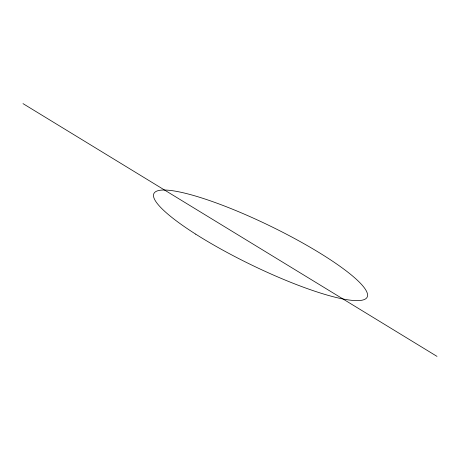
<?xml version="1.0" encoding="UTF-8"?>
<svg xmlns="http://www.w3.org/2000/svg" width="460" height="460" viewBox="0 0 460 460"><rect width="100%" height="100%" fill="white"/><g stroke="black" fill="none" stroke-linecap="round" stroke-linejoin="round"><path stroke-width="0.69" d="M23 103.621L437 356.379M195.73 234.169A118.553 21.591 25.9 0 0 366.729 297.81A118.553 21.591 25.9 0 0 219.098 203.981A118.553 21.591 25.9 0 0 195.73 234.169"/></g></svg>
